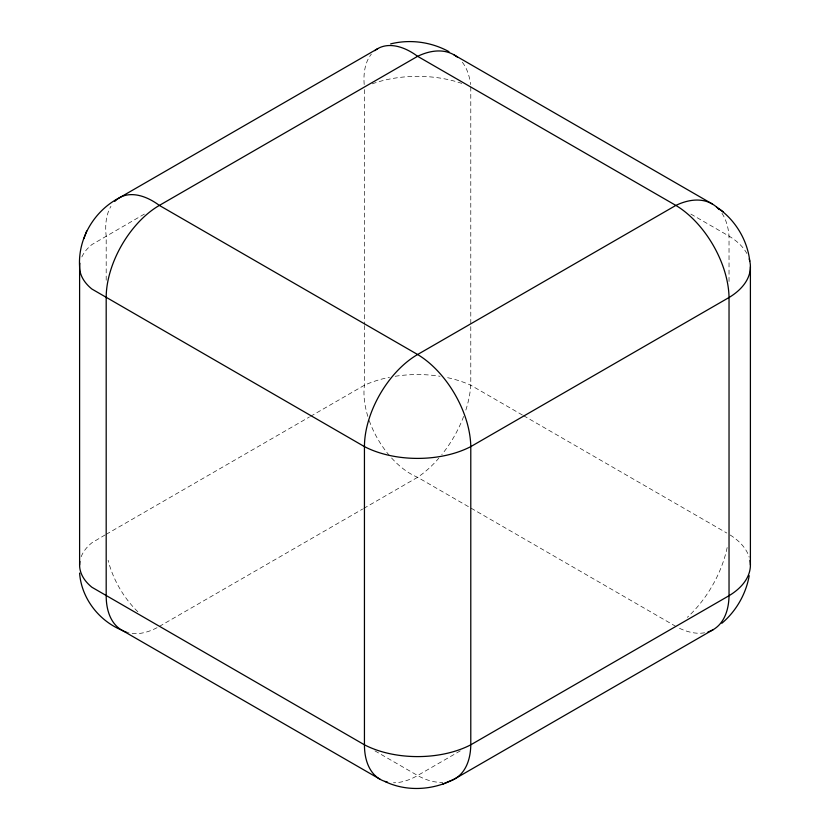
<?xml version="1.0" encoding="UTF-8"?>
<svg xmlns="http://www.w3.org/2000/svg" width="830" height="830" viewBox="0 0 830 830"><rect width="100%" height="100%" fill="white"/><g stroke="black" fill="none" stroke-linecap="round" stroke-linejoin="round"><path stroke-width="0.62" stroke-dasharray="4.15 3.11" d="M144.368 214.078L91.912 244.57A66.462 38.367 0 0 0 80.749 259.738M105.151 534.914L91.912 542.779A66.462 38.367 0 0 0 80.749 557.947M106.188 534.323L309.424 416.982M310.545 416.338L364.443 385.224A85.76 49.51 0 0 1 389.467 377.297M159.36 626.411L362.596 509.081M363.716 508.427L417.615 477.312A82.357 47.549 -60 0 0 438.8 458.212M460.276 750.88L417.615 775.511A75.198 43.409 -60 0 1 393.472 782.752M690.861 214.078L729.03 236.114A76.827 44.353 0 0 1 746.844 253.461M522.433 415.042L470.786 385.224A85.76 49.51 0 0 0 445.752 377.297M523.554 415.685L726.79 533.026M675.869 626.411L417.615 477.312A66.462 38.367 60 0 1 391.044 457.403M374.942 750.88L417.615 775.511A76.536 44.187 60 0 0 442.795 782.296M729.03 281.495L729.03 236.114A82.357 47.549 -60 0 0 721.301 212.314M470.786 87.015L470.786 385.224A82.357 47.549 -60 0 1 465.578 410.923M364.443 89.609L364.443 324.281M364.443 325.578L364.443 385.224A66.462 38.367 60 0 0 368.79 419.358M106.188 280.198L106.188 236.114A66.462 38.367 60 0 1 110.95 206.307M730.151 535.008A76.827 44.353 0 0 1 749.189 557.148M395.173 376.281A85.76 49.51 0 0 1 440.045 376.281M463.638 416.411A82.357 47.549 -60 0 1 441.799 454.622M462.352 62.26A82.357 47.549 -60 0 1 470.548 84.546M364.194 84.494A66.462 38.367 60 0 1 371.373 54.106M389.415 455.535A66.462 38.367 60 0 1 369.205 420.52M372.255 83.84A85.76 49.51 0 0 1 461.802 83.425M137.853 611.752A66.462 38.367 60 0 1 108.128 560.271M157.046 627.688A75.198 43.409 -60 0 1 128.111 632.73M704.608 632.771A76.536 44.187 60 0 1 678.172 627.636M727.163 547.551A82.357 47.549 -60 0 1 687.323 617.333"/><path stroke-width="1.25" d="M749.21 575.688C745.973 594.062 736.086 611.243 721.83 623.278M377.733 48.638L119.489 197.748C94.309 210.664 77.761 238.438 79.607 266.814L79.607 565.012M83.882 238.646L86.662 231.041M713.188 629.669L454.944 778.768C433.623 790.222 406.918 792.069 384.892 781.476M442.442 784.298L449.746 781.051A76.536 44.187 60 0 0 470.786 744.811L729.03 595.712A76.827 44.353 0 0 0 750.009 560.499M390.65 43.897C410.238 39.02 431.33 41.956 448.978 51.668M453.927 54.811L712.182 203.91M380.016 779.235L121.761 630.136C98.708 620.612 81.413 598.139 79.597 573.074M716.705 207.178C734.799 219.245 747.322 239.538 749.78 261.18M718.676 208.569L723.148 211.795M750.403 266.814L750.403 565.012M707.99 631.941A76.536 44.187 60 0 0 729.03 595.712L729.03 297.514A76.827 44.353 0 0 0 749.189 258.939M374.797 50.672A66.462 38.367 60 0 1 417.615 56.316A82.357 47.549 -60 0 1 457.6 57.343M114.768 201.379A66.462 38.367 60 0 1 159.36 205.415L417.615 354.514A76.536 44.187 60 0 1 470.786 446.613L470.786 744.811A79.452 45.868 0 0 1 364.443 744.811L91.912 587.256A66.462 38.367 0 0 1 79.888 561.464M719.122 209.585A82.357 47.549 -60 0 0 675.869 205.415L417.615 56.316L159.36 205.415A75.198 43.409 -60 0 0 106.188 297.514L106.188 595.712A75.198 43.409 -60 0 0 126.99 632.408M79.888 263.255A66.462 38.367 0 0 0 91.912 289.048L364.443 446.613A79.452 45.868 0 0 0 470.786 446.613L729.03 297.514A76.536 44.187 60 0 0 675.869 205.415L417.615 354.514A75.198 43.409 -60 0 0 364.443 446.613L364.443 744.811A75.198 43.409 -60 0 0 387.496 782.099"/></g></svg>
